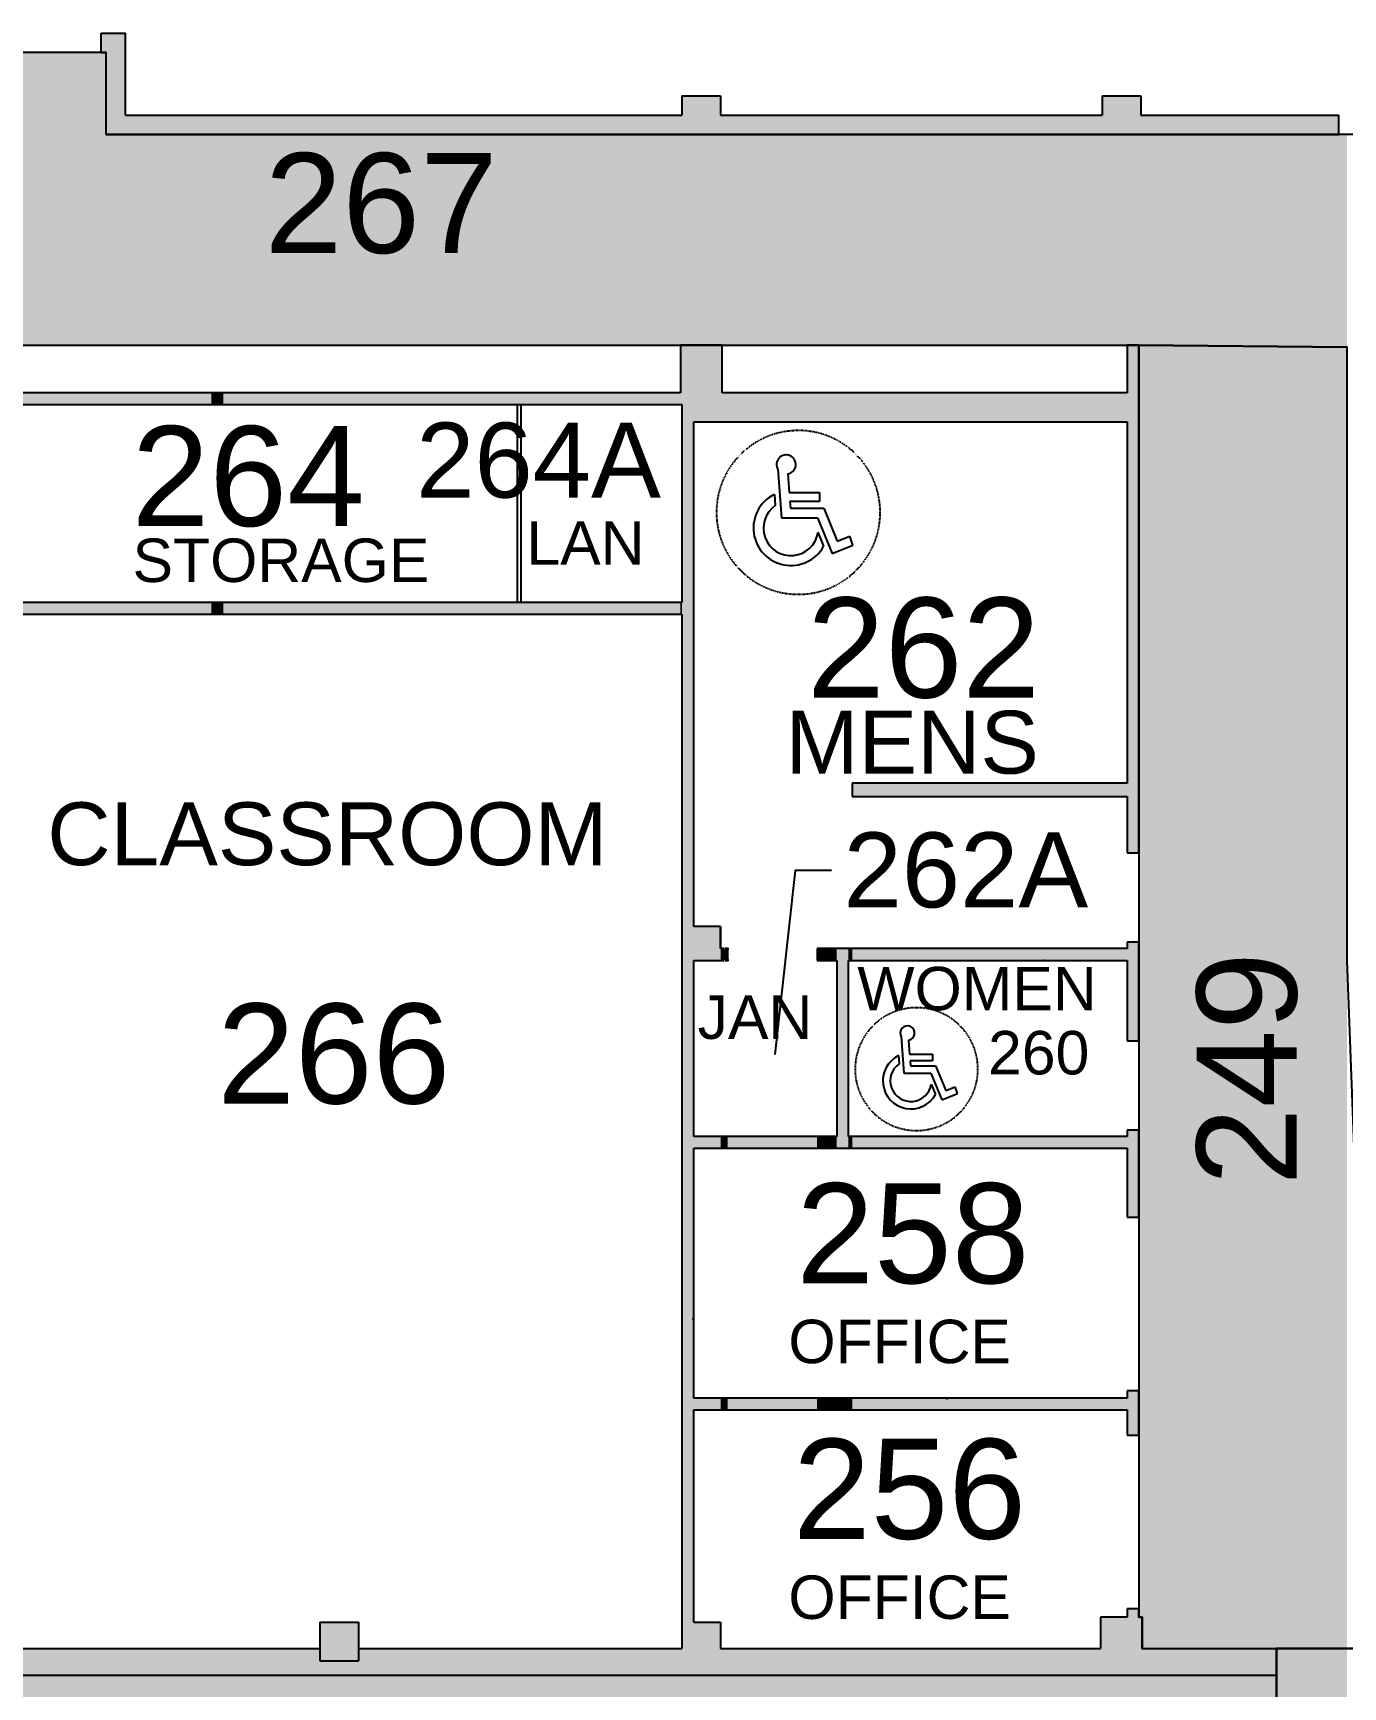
# Model space of a CAD drawing. Extents: x 268 to 100406, y 480 to 72572.
# Drawn here: x 5903 to 6446, y 2452 to 3137 of the extents above; entities that cross this region are included whole.
import ezdxf

# ---------------------------------------------------------------- set-up
doc = ezdxf.new("R2010")
doc.units = 0
doc.header["$LTSCALE"] = 0.5
doc.linetypes.add('DASH', pattern=[6, 3, -3])
doc.layers.get('0').update_dxf_attribs({"linetype": 'CONTINUOUS'})
for name, color, linetype in [('CORRIDOR_HATCH', 253, 'CONTINUOUS'), ('ROOM_NAMES', 7, 'CONTINUOUS'), ('SOLID', 7, 'CONTINUOUS'), ('STAIR', 7, 'CONTINUOUS'), ('TEXT', 7, 'CONTINUOUS'), ('WALL', 7, 'CONTINUOUS')]:
    doc.layers.add(name, color=color, linetype=linetype)
doc.styles.add('STANDARD_2', font='arial.ttf')

# ---------------------------------------------------------------- blocks, each defined once
blk = doc.blocks.new('*X38')
at = {"layer": 'WALL'}
blk.add_line((6176.66, 2604.48), (6176.29, 2605.13), dxfattribs=at)
blk = doc.blocks.new('*X39')
at = {"layer": 'WALL'}
for p, q in [((6232.67, 2571.49), (6232.34, 2572.05)), ((6281.65, 2572.05), (6281.29, 2571.42))]:
    blk.add_line(p, q, dxfattribs=at)
blk = doc.blocks.new('*X40')
at = {"layer": 'WALL'}
blk.add_line((6321.71, 2753.26), (6321.5, 2753.62), dxfattribs=at)
blk = doc.blocks.new('RAILING_-_RAILI_COND_FLOOR')
at = {"layer": 'WALL'}
for p, q in [((-47302, 8905), (-47302, 6825)), ((-47260, 6825), (-47260, 8905))]:
    blk.add_line(p, q, dxfattribs=at)
blk = doc.blocks.new('*U45')
at = {"layer": 'SOLID'}
for points in [[(5883.54, 2982.52), (5883.54, 3007.96), (5887.78, 2982.52)], [(5887.78, 2982.52), (5883.54, 3007.96), (5887.78, 3007.96)], [(5887.78, 2982.52), (5887.78, 3007.96), (5888.42, 2982.52)], [(5888.42, 2982.52), (5887.78, 3007.96), (5888.42, 3007.96)], [(6171.15, 2983.39), (6171.15, 3007.96), (6171.78, 2983.39)], [(6171.78, 2983.39), (6171.15, 3007.96), (6171.78, 3007.96)], [(6171.78, 2767.26), (6171.78, 3007.96), (6171.78, 2767.26)], [(6171.78, 2767.26), (6171.78, 3007.96), (6171.78, 3007.96)], [(6171.78, 2694.3), (6171.78, 3007.96), (6176.66, 2697.27)], [(6176.66, 2697.27), (6171.78, 3007.96), (6176.66, 3007.96)], [(6176.66, 2976.3), (6176.66, 3007.96), (6187.78, 2976.3)], [(6187.78, 2976.3), (6176.66, 3007.96), (6187.78, 3007.96)], [(6187.78, 2976.3), (6187.78, 3007.96), (6187.78, 2976.3)], [(6187.78, 2976.3), (6187.78, 3007.96), (6187.78, 3007.96)], [(6187.78, 2976.3), (6187.78, 3007.96), (6188.4, 2976.3)], [(6188.4, 2976.3), (6187.78, 3007.96), (6188.4, 3007.96)], [(6356.12, 2797.83), (6356.12, 3007.96), (6361, 2797.83)], [(6361, 2797.83), (6356.12, 3007.96), (6361, 3007.96)], [(5888.42, 2983.39), (5888.42, 2988.27), (5976.78, 2983.39)], [(5976.78, 2983.39), (5888.42, 2988.27), (5976.78, 2988.27)], [(5976.78, 2983.39), (5976.78, 2988.27), (5981.78, 2983.39)], [(5981.78, 2983.39), (5976.78, 2988.27), (5981.78, 2988.27)], [(5981.78, 2983.39), (5981.78, 2988.27), (6021.78, 2983.39)], [(6021.78, 2983.39), (5981.78, 2988.27), (6021.78, 2988.27)], [(6021.78, 2983.39), (6021.78, 2988.27), (6037.78, 2983.39)], [(6037.78, 2983.39), (6021.78, 2988.27), (6037.78, 2988.27)], [(6037.78, 2983.39), (6037.78, 2988.27), (6171.15, 2983.39)], [(6171.15, 2983.39), (6037.78, 2988.27), (6171.15, 2988.27)], [(6188.4, 2976.3), (6188.4, 2988.27), (6189.26, 2976.3)], [(6189.26, 2976.3), (6188.4, 2988.27), (6189.26, 2988.27)], [(6189.26, 2976.3), (6189.26, 2988.27), (6189.65, 2976.3)], [(6189.65, 2976.3), (6189.26, 2988.27), (6189.65, 2988.27)], [(6189.65, 2976.3), (6189.65, 2988.27), (6190.71, 2976.3)], [(6190.71, 2976.3), (6189.65, 2988.27), (6190.71, 2988.27)], [(6190.71, 2976.3), (6190.71, 2988.27), (6227.72, 2976.3)], [(6227.72, 2976.3), (6190.71, 2988.27), (6227.72, 2988.27)], [(6227.72, 2976.3), (6227.72, 2988.27), (6235.85, 2976.3)], [(6235.85, 2976.3), (6227.72, 2988.27), (6235.85, 2988.27)], [(6235.85, 2976.3), (6235.85, 2988.27), (6240.73, 2976.3)], [(6240.73, 2976.3), (6235.85, 2988.27), (6240.73, 2988.27)], [(6240.73, 2976.3), (6240.73, 2988.27), (6242.28, 2976.3)], [(6242.28, 2976.3), (6240.73, 2988.27), (6242.28, 2988.27)], [(6242.28, 2976.3), (6242.28, 2988.27), (6345.14, 2976.3)], [(6345.14, 2976.3), (6242.28, 2988.27), (6345.14, 2988.27)], [(6345.14, 2976.3), (6345.14, 2988.27), (6356.12, 2976.3)], [(6356.12, 2976.3), (6345.14, 2988.27), (6356.12, 2988.27)], [(5883.54, 2891.02), (5883.54, 2945.51), (5887.78, 2891.02)], [(5887.78, 2891.02), (5883.54, 2945.51), (5887.78, 2945.51)], [(5887.78, 2891.02), (5887.78, 2945.51), (5888.42, 2891.02)], [(5888.42, 2891.02), (5887.78, 2945.51), (5888.42, 2945.51)], [(5888.42, 2896.62), (5888.42, 2901.51), (5976.78, 2896.62)], [(5976.78, 2896.62), (5888.42, 2901.51), (5976.78, 2901.51)], [(5976.78, 2896.62), (5976.78, 2901.51), (5981.78, 2896.62)], [(5981.78, 2896.62), (5976.78, 2901.51), (5981.78, 2901.51)], [(5981.78, 2896.62), (5981.78, 2901.51), (6021.78, 2896.62)], [(6021.78, 2896.62), (5981.78, 2901.51), (6021.78, 2901.51)], [(6021.78, 2896.62), (6021.78, 2901.51), (6037.78, 2896.62)], [(6037.78, 2896.62), (6021.78, 2901.51), (6037.78, 2901.51)], [(6037.78, 2896.62), (6037.78, 2901.51), (6171.15, 2896.62)], [(6171.15, 2896.62), (6037.78, 2901.51), (6171.15, 2901.51)], [(6171.15, 2896.62), (6171.15, 2901.51), (6171.78, 2896.62)], [(6171.78, 2896.62), (6171.15, 2901.51), (6171.78, 2901.51)], [(6242.28, 2821.13), (6242.28, 2826.64), (6345.14, 2821.13)], [(6345.14, 2821.13), (6242.28, 2826.64), (6345.14, 2826.64)], [(6345.14, 2821.13), (6345.14, 2826.64), (6356.12, 2821.13)], [(6356.12, 2821.13), (6345.14, 2826.64), (6356.12, 2826.64)], [(6176.66, 2753.26), (6176.66, 2767.26), (6187.78, 2753.26)], [(6187.78, 2753.26), (6176.66, 2767.26), (6187.78, 2767.26)], [(6356.12, 2720.01), (6356.12, 2760.82), (6361, 2720.01)], [(6361, 2720.01), (6356.12, 2760.82), (6361, 2760.82)], [(6171.78, 2694.3), (6171.78, 2758.26), (6171.78, 2694.3)], [(6171.78, 2694.3), (6171.78, 2758.26), (6171.78, 2758.26)], [(6187.78, 2753.26), (6187.78, 2758.14), (6187.78, 2753.26)], [(6187.78, 2753.26), (6187.78, 2758.14), (6187.78, 2758.14)], [(6187.78, 2753.26), (6187.78, 2758.14), (6188.4, 2753.26)], [(6188.4, 2753.26), (6187.78, 2758.14), (6188.4, 2758.14)], [(6188.4, 2753.26), (6188.4, 2758.14), (6189.26, 2753.26)], [(6189.26, 2753.26), (6188.4, 2758.14), (6189.26, 2758.14)], [(6189.26, 2753.26), (6189.26, 2758.14), (6189.65, 2753.26)], [(6189.65, 2753.26), (6189.26, 2758.14), (6189.65, 2758.14)], [(6189.65, 2753.26), (6189.65, 2758.14), (6190.71, 2753.26)], [(6190.71, 2753.26), (6189.65, 2758.14), (6190.71, 2758.14)], [(6227.72, 2753.26), (6227.72, 2758.14), (6235.85, 2753.26)], [(6235.85, 2753.26), (6227.72, 2758.14), (6235.85, 2758.14)], [(6235.85, 2675.44), (6235.85, 2758.14), (6240.73, 2675.44)], [(6240.73, 2675.44), (6235.85, 2758.14), (6240.73, 2758.14)], [(6240.73, 2753.26), (6240.73, 2758.14), (6242.28, 2753.26)], [(6242.28, 2753.26), (6240.73, 2758.14), (6242.28, 2758.14)], [(6242.28, 2753.26), (6242.28, 2758.14), (6345.14, 2753.26)], [(6345.14, 2753.26), (6242.28, 2758.14), (6345.14, 2758.14)], [(6345.14, 2753.26), (6345.14, 2758.14), (6356.12, 2753.26)], [(6356.12, 2753.26), (6345.14, 2758.14), (6356.12, 2758.14)], [(6176.66, 2457.26), (6171.78, 2694.3), (6176.66, 2697.27)], [(6171.78, 2457.26), (6171.78, 2694.3), (6171.78, 2457.26)], [(6171.78, 2457.26), (6171.78, 2694.3), (6171.78, 2694.3)], [(6171.78, 2457.26), (6171.78, 2694.3), (6176.66, 2457.26)], [(6176.66, 2675.44), (6176.66, 2680.32), (6187.78, 2675.44)], [(6187.78, 2675.44), (6176.66, 2680.32), (6187.78, 2680.32)], [(6187.78, 2675.44), (6187.78, 2680.32), (6187.78, 2675.44)], [(6187.78, 2675.44), (6187.78, 2680.32), (6187.78, 2680.32)], [(6187.78, 2675.44), (6187.78, 2680.32), (6188.4, 2675.44)], [(6188.4, 2675.44), (6187.78, 2680.32), (6188.4, 2680.32)], [(6188.4, 2675.44), (6188.4, 2680.32), (6189.26, 2675.44)], [(6189.26, 2675.44), (6188.4, 2680.32), (6189.26, 2680.32)], [(6189.26, 2675.44), (6189.26, 2680.32), (6189.65, 2675.44)], [(6189.65, 2675.44), (6189.26, 2680.32), (6189.65, 2680.32)], [(6189.65, 2675.44), (6189.65, 2680.32), (6190.71, 2675.44)], [(6190.71, 2675.44), (6189.65, 2680.32), (6190.71, 2680.32)], [(6190.71, 2675.44), (6190.71, 2680.32), (6227.72, 2675.44)], [(6227.72, 2675.44), (6190.71, 2680.32), (6227.72, 2680.32)], [(6227.72, 2675.44), (6227.72, 2680.32), (6235.85, 2675.44)], [(6235.85, 2675.44), (6227.72, 2680.32), (6235.85, 2680.32)], [(6240.73, 2675.44), (6240.73, 2680.32), (6242.28, 2675.44)], [(6242.28, 2675.44), (6240.73, 2680.32), (6242.28, 2680.32)], [(6242.28, 2675.44), (6242.28, 2680.32), (6345.14, 2675.44)], [(6345.14, 2675.44), (6242.28, 2680.32), (6345.14, 2680.32)], [(6345.14, 2675.44), (6345.14, 2680.32), (6356.12, 2675.44)], [(6356.12, 2675.44), (6345.14, 2680.32), (6356.12, 2680.32)], [(6356.12, 2646.9), (6356.12, 2683), (6361, 2646.9)], [(6361, 2646.9), (6356.12, 2683), (6361, 2683)], [(6176.66, 2567.17), (6176.66, 2572.05), (6187.78, 2567.17)], [(6187.78, 2567.17), (6176.66, 2572.05), (6187.78, 2572.05)], [(6187.78, 2567.17), (6187.78, 2572.05), (6187.78, 2567.17)], [(6187.78, 2567.17), (6187.78, 2572.05), (6187.78, 2572.05)], [(6187.78, 2567.17), (6187.78, 2572.05), (6188.4, 2567.17)], [(6188.4, 2567.17), (6187.78, 2572.05), (6188.4, 2572.05)], [(6188.4, 2567.17), (6188.4, 2572.05), (6189.26, 2567.17)], [(6189.26, 2567.17), (6188.4, 2572.05), (6189.26, 2572.05)], [(6189.26, 2567.17), (6189.26, 2572.05), (6189.65, 2567.17)], [(6189.65, 2567.17), (6189.26, 2572.05), (6189.65, 2572.05)], [(6189.65, 2567.17), (6189.65, 2572.05), (6190.71, 2567.17)], [(6190.71, 2567.17), (6189.65, 2572.05), (6190.71, 2572.05)], [(6190.71, 2567.17), (6190.71, 2572.05), (6227.72, 2567.17)], [(6227.72, 2567.17), (6190.71, 2572.05), (6227.72, 2572.05)], [(6227.72, 2567.17), (6227.72, 2572.05), (6235.85, 2567.17)], [(6235.85, 2567.17), (6227.72, 2572.05), (6235.85, 2572.05)], [(6235.85, 2567.17), (6235.85, 2572.05), (6240.73, 2567.17)], [(6240.73, 2567.17), (6235.85, 2572.05), (6240.73, 2572.05)], [(6240.73, 2567.17), (6240.73, 2572.05), (6242.28, 2567.17)], [(6242.28, 2567.17), (6240.73, 2572.05), (6242.28, 2572.05)], [(6242.28, 2567.17), (6242.28, 2572.05), (6345.14, 2567.17)], [(6345.14, 2567.17), (6242.28, 2572.05), (6345.14, 2572.05)], [(6345.14, 2567.17), (6345.14, 2572.05), (6356.12, 2567.17)], [(6356.12, 2567.17), (6345.14, 2572.05), (6356.12, 2572.05)], [(6356.12, 2556.67), (6356.12, 2575.01), (6361, 2556.67)], [(6361, 2556.67), (6356.12, 2575.01), (6361, 2575.01)], [(6176.66, 2457.26), (6176.66, 2479.26), (6187.78, 2457.26)], [(6187.78, 2457.26), (6176.66, 2479.26), (6187.78, 2479.26)], [(6187.78, 2457.26), (6187.78, 2479.26), (6187.78, 2457.26)], [(6187.78, 2457.26), (6187.78, 2479.26), (6187.78, 2479.26)], [(6345.14, 2457.26), (6345.14, 2481.36), (6356.12, 2457.26)], [(6356.12, 2457.26), (6345.14, 2481.36), (6356.12, 2481.36)], [(6356.12, 2457.26), (6356.12, 2484.78), (6361, 2457.26)], [(6361, 2457.26), (6356.12, 2484.78), (6361, 2484.78)], [(6361, 2457.26), (6361, 2481.36), (6362.42, 2457.26)], [(6362.42, 2457.26), (6361, 2481.36), (6362.42, 2481.36)], [(5375.78, 2457.26), (5375.78, 2468.26), (5397.78, 2457.26)], [(5397.78, 2457.26), (5375.78, 2468.26), (5397.78, 2468.26)], [(5413.78, 2457.26), (5413.78, 2468.26), (5571.78, 2457.26)], [(5571.78, 2457.26), (5413.78, 2468.26), (5571.78, 2468.26)], [(5587.78, 2457.26), (5587.78, 2468.26), (5690.78, 2457.26)], [(5690.78, 2457.26), (5587.78, 2468.26), (5690.78, 2468.26)], [(5690.78, 2457.26), (5690.78, 2468.26), (5721.78, 2457.26)], [(5721.78, 2457.26), (5690.78, 2468.26), (5721.78, 2468.26)], [(5737.78, 2457.26), (5737.78, 2468.26), (5871.78, 2457.26)], [(5871.78, 2457.26), (5737.78, 2468.26), (5871.78, 2468.26)], [(5887.78, 2457.26), (5887.78, 2468.26), (5888.42, 2457.26)], [(5888.42, 2457.26), (5887.78, 2468.26), (5888.42, 2468.26)], [(5888.42, 2457.26), (5888.42, 2468.26), (5976.78, 2457.26)], [(5976.78, 2457.26), (5888.42, 2468.26), (5976.78, 2468.26)], [(5976.78, 2457.26), (5976.78, 2468.26), (5981.78, 2457.26)], [(5981.78, 2457.26), (5976.78, 2468.26), (5981.78, 2468.26)], [(5981.78, 2457.26), (5981.78, 2468.26), (6021.78, 2457.26)], [(6021.78, 2457.26), (5981.78, 2468.26), (6021.78, 2468.26)], [(6037.78, 2457.26), (6037.78, 2468.26), (6171.15, 2457.26)], [(6171.15, 2457.26), (6037.78, 2468.26), (6171.15, 2468.26)], [(6171.15, 2457.26), (6171.15, 2468.26), (6171.78, 2457.26)], [(6171.78, 2457.26), (6171.15, 2468.26), (6171.78, 2468.26)], [(6187.78, 2457.26), (6187.78, 2468.26), (6188.4, 2457.26)], [(6188.4, 2457.26), (6187.78, 2468.26), (6188.4, 2468.26)], [(6188.4, 2457.26), (6188.4, 2468.26), (6189.26, 2457.26)], [(6189.26, 2457.26), (6188.4, 2468.26), (6189.26, 2468.26)], [(6189.26, 2457.26), (6189.26, 2468.26), (6189.65, 2457.26)], [(6189.65, 2457.26), (6189.26, 2468.26), (6189.65, 2468.26)], [(6189.65, 2457.26), (6189.65, 2468.26), (6190.71, 2457.26)], [(6190.71, 2457.26), (6189.65, 2468.26), (6190.71, 2468.26)], [(6190.71, 2457.26), (6190.71, 2468.26), (6227.72, 2457.26)], [(6227.72, 2457.26), (6190.71, 2468.26), (6227.72, 2468.26)], [(6227.72, 2457.26), (6227.72, 2468.26), (6235.85, 2457.26)], [(6235.85, 2457.26), (6227.72, 2468.26), (6235.85, 2468.26)], [(6235.85, 2457.26), (6235.85, 2468.26), (6240.73, 2457.26)], [(6240.73, 2457.26), (6235.85, 2468.26), (6240.73, 2468.26)], [(6240.73, 2457.26), (6240.73, 2468.26), (6242.28, 2457.26)], [(6242.28, 2457.26), (6240.73, 2468.26), (6242.28, 2468.26)], [(6242.28, 2457.26), (6242.28, 2468.26), (6345.14, 2457.26)], [(6345.14, 2457.26), (6242.28, 2468.26), (6345.14, 2468.26)], [(6362.42, 2457.26), (6362.42, 2468.26), (6417.98, 2457.26)], [(6417.98, 2457.26), (6362.42, 2468.26), (6417.98, 2468.26)], [(5397.78, 2457.26), (5397.78, 2463.26), (5413.78, 2457.26)], [(5413.78, 2457.26), (5397.78, 2463.26), (5413.78, 2463.26)], [(5571.78, 2457.26), (5571.78, 2463.26), (5587.78, 2457.26)], [(5587.78, 2457.26), (5571.78, 2463.26), (5587.78, 2463.26)], [(5721.78, 2457.26), (5721.78, 2463.26), (5737.78, 2457.26)], [(5737.78, 2457.26), (5721.78, 2463.26), (5737.78, 2463.26)], [(5871.78, 2457.26), (5871.78, 2463.26), (5883.54, 2457.26)], [(5883.54, 2457.26), (5871.78, 2463.26), (5883.54, 2463.26)], [(5883.54, 2457.26), (5883.54, 2463.26), (5887.78, 2457.26)], [(5887.78, 2457.26), (5883.54, 2463.26), (5887.78, 2463.26)], [(6021.78, 2457.26), (6021.78, 2463.26), (6037.78, 2457.26)], [(6037.78, 2457.26), (6021.78, 2463.26), (6037.78, 2463.26)]]:
    blk.add_solid(points, dxfattribs=at)
blk = doc.blocks.new('*U47')
at = {"layer": 'SOLID'}
for points in [[(5653.33, 2446.76), (5653.33, 2457.26), (5815.78, 2446.76)], [(5815.78, 2446.76), (5653.33, 2457.26), (5815.78, 2457.26)], [(5815.78, 2426.76), (5815.78, 2457.26), (5831.78, 2426.76)], [(5831.78, 2426.76), (5815.78, 2457.26), (5831.78, 2457.26)], [(5831.78, 2446.76), (5831.78, 2457.26), (6035.78, 2446.76)], [(6035.78, 2446.76), (5831.78, 2457.26), (6035.78, 2457.26)], [(6035.78, 2446.76), (6035.78, 2457.26), (6057.78, 2446.76)], [(6057.78, 2446.76), (6035.78, 2457.26), (6057.78, 2457.26)], [(6057.78, 2446.76), (6057.78, 2457.26), (6217.78, 2446.76)], [(6217.78, 2446.76), (6057.78, 2457.26), (6217.78, 2457.26)], [(6217.78, 2426.76), (6217.78, 2457.26), (6233.78, 2426.76)], [(6233.78, 2426.76), (6217.78, 2457.26), (6233.78, 2457.26)], [(6233.78, 2446.76), (6233.78, 2457.26), (6399.78, 2446.76)], [(6399.78, 2446.76), (6233.78, 2457.26), (6399.78, 2457.26)], [(6399.78, 2426.76), (6399.78, 2457.26), (6415.78, 2426.76)], [(6415.78, 2426.76), (6399.78, 2457.26), (6415.78, 2457.26)], [(6415.78, 2446.76), (6415.78, 2457.26), (6417.98, 2446.76)], [(6417.98, 2446.76), (6415.78, 2457.26), (6417.98, 2457.26)]]:
    blk.add_solid(points, dxfattribs=at)
blk = doc.blocks.new('A$C29E779FC')
for p, q in [((563, 1145), (597, 702)), ((653, 1103), (666, 934)), ((531, 915), (538, 814)), ((666, 934), (945, 934)), ((945, 934), (945, 851)), ((673, 851), (677, 788)), ((945, 851), (673, 851)), ((677, 788), (984, 788)), ((984, 788), (1107, 487)), ((597, 702), (926, 702)), ((926, 702), (1059, 375)), ((930, 568), (982, 441)), ((1107, 487), (1221, 533)), ((1249, 451), (1221, 533)), ((1059, 375), (1249, 451))]:
    blk.add_line(p, q)
at = {"linetype": 'DASH'}
for start, end in [(0, 180), (180, 0)]:
    blk.add_arc((750, 750), 750, start, end, dxfattribs=at)
for centre, radius, start, end in [((639, 1189), 88.1, 279.5296, 210.6777), ((682, 607), 343, 116.094, 331.0081), ((682, 607), 252, 124.6842, 350.9794)]:
    blk.add_arc(centre, radius, start, end)
blk = doc.blocks.new('*U91')
at = {"layer": 'CORRIDOR_HATCH'}
for points in [[(5888.42, 3007.96), (5888.42, 3129.26), (5933.28, 3007.96)], [(5933.28, 3007.96), (5888.42, 3129.26), (5933.28, 3129.26)], [(5933.28, 3007.96), (5933.28, 3095.26), (6168.66, 3007.96)], [(6168.66, 3007.96), (5933.28, 3095.26), (6168.66, 3095.26)], [(6168.66, 3007.96), (6168.66, 3095.26), (6171.15, 3007.96)], [(6171.15, 3007.96), (6168.66, 3095.26), (6171.15, 3095.26)], [(6171.15, 3007.96), (6171.15, 3095.26), (6188.4, 3007.96)], [(6188.4, 3007.96), (6171.15, 3095.26), (6188.4, 3095.26)], [(6188.4, 3007.96), (6188.4, 3095.26), (6317.78, 3007.96)], [(6317.78, 3007.96), (6188.4, 3095.26), (6317.78, 3095.26)], [(6317.78, 3007.96), (6317.78, 3095.26), (6321.66, 3007.96)], [(6321.66, 3007.96), (6317.78, 3095.26), (6321.66, 3095.26)], [(6321.66, 3007.96), (6321.66, 3095.26), (6357.66, 3007.96)], [(6357.66, 3007.96), (6321.66, 3095.26), (6357.66, 3095.26)], [(6357.66, 3007.96), (6357.66, 3095.26), (6361, 3007.96)], [(6361, 3007.96), (6357.66, 3095.26), (6361, 3095.26)], [(6361, 3007.96), (6361, 3095.26), (6361.66, 3007.95)], [(6361.66, 3007.95), (6361, 3095.26), (6361.66, 3095.26)], [(6361.66, 3007.95), (6361.66, 3095.26), (6361.91, 3007.95)], [(6361.91, 3007.95), (6361.66, 3095.26), (6361.91, 3095.26)], [(6361.91, 3007.95), (6361.91, 3095.26), (6362.42, 3007.94)], [(6362.42, 3007.94), (6361.91, 3095.26), (6362.42, 3095.26)], [(6362.42, 3007.94), (6362.42, 3095.26), (6399.78, 3007.64)], [(6399.78, 3007.64), (6362.42, 3095.26), (6399.78, 3095.26)], [(6399.78, 3007.64), (6399.78, 3095.26), (6410.78, 3007.55)], [(6410.78, 3007.55), (6399.78, 3095.26), (6410.78, 3095.26)], [(6410.78, 3007.55), (6410.78, 3095.26), (6415.78, 3007.51)], [(6415.78, 3007.51), (6410.78, 3095.26), (6415.78, 3095.26)], [(6415.78, 3007.51), (6415.78, 3095.26), (6417.98, 3007.5)], [(6417.98, 3007.5), (6415.78, 3095.26), (6417.98, 3095.26)], [(6417.98, 3007.5), (6417.98, 3095.26), (6447.28, 3007.26)], [(6447.28, 3007.26), (6417.98, 3095.26), (6447.28, 3095.26)], [(6361, 2481.36), (6361, 3007.96), (6361.66, 2481.36)], [(6361.66, 2481.36), (6361, 3007.96), (6361.66, 3007.95)], [(6361.66, 2481.36), (6361.66, 3007.95), (6361.91, 2481.36)], [(6361.91, 2481.36), (6361.66, 3007.95), (6361.91, 3007.95)], [(6361.91, 2481.36), (6361.91, 3007.95), (6362.42, 2481.36)], [(6362.42, 2481.36), (6361.91, 3007.95), (6362.42, 3007.94)], [(6362.42, 2468.26), (6362.42, 3007.94), (6399.78, 2468.26)], [(6399.78, 2468.26), (6362.42, 3007.94), (6399.78, 3007.64)], [(6399.78, 2468.26), (6399.78, 3007.64), (6410.78, 2468.26)], [(6410.78, 2468.26), (6399.78, 3007.64), (6410.78, 3007.55)], [(6410.78, 2468.26), (6410.78, 3007.55), (6415.78, 2468.26)], [(6415.78, 2468.26), (6410.78, 3007.55), (6415.78, 3007.51)], [(6415.78, 2468.26), (6415.78, 3007.51), (6417.98, 2468.26)], [(6417.98, 2468.26), (6415.78, 3007.51), (6417.98, 3007.5)], [(6417.98, 2468.26), (6417.98, 3007.5), (6447.28, 2468.26)], [(6447.28, 2468.26), (6417.98, 3007.5), (6447.28, 3007.26)], [(6417.98, 2336.78), (6417.98, 2468.26), (6447.28, 2336.78)], [(6447.28, 2336.78), (6417.98, 2468.26), (6447.28, 2468.26)]]:
    blk.add_solid(points, dxfattribs=at)

msp = doc.modelspace()

# ---------------------------------------------------------------- linework, layer by layer
at = {"layer": 'CORRIDOR_HATCH'}
for points in [[(6890.78, 3095.26), (5933.28, 3095.26), (5933.28, 3129.26), (5873.28, 3129.26), (5873.28, 3095.26), (5761.28, 3095.26), (5761.28, 3129.26), (5701.28, 3129.26), (5701.28, 3095.26), (5023.78, 3095.26)], [(5025.27, 3007.96), (5397.14, 3007.96), (5481.41, 3007.96), (5579.61, 3007.96), (5588.22, 3007.96), (5800.72, 3007.96), (5888.42, 3007.96), (6171.15, 3007.96), (6188.4, 3007.96), (6361, 3007.96), (6447.28, 3007.26)], [(6453.98, 2446.76), (6453.98, 2468.26), (6417.98, 2468.26), (6417.98, 2446.76)]]:
    msp.add_lwpolyline(points, dxfattribs=at)
msp.add_lwpolyline([(6361, 3007.96), (6361, 2481.36), (6362.42, 2481.36), (6362.42, 2468.26), (6417.98, 2468.26), (6457.98, 2468.26), (6457.18, 2489.55), (6455.83, 2525.53), (6447.28, 2753.26), (6447.28, 2876.76), (6447.28, 3007.26)], close=True, dxfattribs=at)
at = {"layer": 'SOLID'}
for points in [[(5931.28, 3137.26), (5931.28, 3129.26), (5941.28, 3137.26), (5933.28, 3129.26)], [(5941.28, 3137.26), (5933.28, 3129.26), (5941.28, 3103.26), (5933.28, 3095.26)], [(6171.78, 3111.26), (6187.78, 3111.26), (6171.78, 3103.26), (6187.78, 3103.26)], [(6345.78, 3111.26), (6361.78, 3111.26), (6345.78, 3103.26), (6361.78, 3103.26)], [(5941.28, 3103.26), (5933.28, 3095.26), (6443.78, 3103.26), (6443.78, 3095.26)], [(6021.78, 2479.26), (6037.78, 2479.26), (6021.78, 2468.26), (6037.78, 2468.26)], [(6171.78, 2479.26), (6187.78, 2479.26), (6171.78, 2468.26), (6187.78, 2468.26)], [(6345.78, 2479.26), (6361.78, 2479.26), (6345.78, 2468.26), (6361.78, 2468.26)], [(6218.51, 2468.26), (6222.66, 2457.26), (5836.78, 2468.26), (5836.97, 2457.26)], [(6218.51, 2468.26), (6222.66, 2457.26), (6417.98, 2468.26), (6417.98, 2457.26)]]:
    msp.add_solid(points, dxfattribs=at)
at = {"layer": 'STAIR'}
for p, q in [((6113.78, 2457.26), (6161.78, 2457.26)), ((6209.78, 2457.26), (6329.78, 2457.26))]:
    msp.add_line(p, q, dxfattribs=at)
at = {"layer": 'WALL'}
for p, q in [((5931.28, 3129.26), (5931.28, 3137.26)), ((5931.28, 3137.26), (5941.28, 3137.26)), ((5941.28, 3103.26), (5941.28, 3137.26)), ((5931.28, 3129.26), (5933.28, 3129.26)), ((5933.28, 3095.26), (5933.28, 3129.26)), ((6171.78, 3111.26), (6187.78, 3111.26)), ((6171.78, 3111.26), (6171.78, 3103.26)), ((6187.78, 3111.26), (6187.78, 3103.26)), ((6345.78, 3111.26), (6345.78, 3103.26)), ((6345.78, 3111.26), (6361.78, 3111.26)), ((6361.78, 3111.26), (6361.78, 3103.26)), ((5941.28, 3103.26), (6171.78, 3103.26)), ((6187.78, 3103.26), (6345.78, 3103.26)), ((6361.78, 3103.26), (6443.78, 3103.26)), ((6443.78, 3095.26), (6443.78, 3103.26)), ((5933.28, 3095.26), (6443.78, 3095.26)), ((6171.15, 3007.96), (6171.15, 2988.27)), ((6188.4, 3007.96), (6171.15, 3007.96)), ((6188.4, 2988.27), (6188.4, 3007.96)), ((6361, 3007.96), (6356.12, 3007.96)), ((6356.12, 3007.96), (6356.12, 2988.27)), ((6361, 2797.83), (6361, 3007.96)), ((6171.15, 2988.27), (5888.42, 2988.27)), ((6356.12, 2988.27), (6188.4, 2988.27)), ((5888.42, 2983.39), (6171.78, 2983.39)), ((6171.78, 2983.39), (6171.78, 2901.51)), ((6176.66, 2767.26), (6176.66, 2976.3)), ((6176.66, 2976.3), (6356.12, 2976.3)), ((6356.12, 2976.3), (6356.12, 2826.64)), ((6171.78, 2901.51), (5888.42, 2901.51)), ((5888.42, 2896.62), (6171.78, 2896.62)), ((6171.78, 2896.62), (6171.78, 2767.26)), ((6356.12, 2826.64), (6242.28, 2826.64)), ((6242.28, 2826.64), (6242.28, 2821.13)), ((6242.28, 2821.13), (6356.12, 2821.13)), ((6356.12, 2821.13), (6356.12, 2797.83)), ((6356.12, 2797.83), (6361, 2797.83)), ((6171.78, 2767.26), (6171.78, 2758.26)), ((6171.78, 2767.26), (6171.78, 2753.26)), ((6187.78, 2767.26), (6176.66, 2767.26)), ((6187.78, 2767.26), (6187.78, 2758.26)), ((6187.78, 2758.14), (6187.78, 2767.26)), ((6361, 2760.82), (6356.12, 2760.82)), ((6356.12, 2760.82), (6356.12, 2758.14)), ((6361, 2720.01), (6361, 2760.82)), ((6171.78, 2753.26), (6171.78, 2468.26)), ((6176.66, 2753.26), (6187.78, 2753.26)), ((6176.66, 2680.32), (6176.66, 2753.26)), ((6189.26, 2758.14), (6187.78, 2758.14)), ((6187.78, 2753.26), (6189.26, 2753.26)), ((6190.71, 2758.14), (6189.65, 2758.14)), ((6189.65, 2753.26), (6190.71, 2753.26)), ((6190.71, 2753.26), (6190.71, 2758.14)), ((6190.71, 2758.14), (6191.16, 2758.14)), ((6191.16, 2753.26), (6190.71, 2753.26)), ((6356.12, 2758.14), (6227.72, 2758.14)), ((6227.72, 2758.14), (6227.72, 2753.26)), ((6227.72, 2753.26), (6235.85, 2753.26)), ((6235.85, 2753.26), (6235.85, 2680.32)), ((6240.73, 2753.26), (6356.12, 2753.26)), ((6240.73, 2680.32), (6240.73, 2753.26)), ((6356.12, 2753.26), (6356.12, 2720.01)), ((6356.12, 2720.01), (6361, 2720.01)), ((6235.85, 2680.32), (6176.66, 2680.32)), ((6356.12, 2680.32), (6240.73, 2680.32)), ((6361, 2683), (6356.12, 2683)), ((6356.12, 2683), (6356.12, 2680.32)), ((6361, 2646.9), (6361, 2683)), ((6176.66, 2572.05), (6176.66, 2675.44)), ((6176.66, 2675.44), (6356.12, 2675.44)), ((6356.12, 2675.44), (6356.12, 2646.9)), ((6356.12, 2646.9), (6361, 2646.9)), ((6356.12, 2572.05), (6176.66, 2572.05)), ((6361, 2575.01), (6356.12, 2575.01)), ((6356.12, 2575.01), (6356.12, 2572.05)), ((6361, 2556.67), (6361, 2575.01)), ((6176.66, 2479.26), (6176.66, 2567.17)), ((6176.66, 2567.17), (6356.12, 2567.17)), ((6356.12, 2567.17), (6356.12, 2556.67)), ((6356.12, 2556.67), (6361, 2556.67)), ((6021.78, 2479.26), (6037.78, 2479.26)), ((6021.78, 2479.26), (6021.78, 2463.26)), ((6037.78, 2479.26), (6037.78, 2463.26)), ((6176.66, 2479.26), (6187.78, 2479.26)), ((6187.78, 2479.26), (6187.78, 2468.26)), ((6356.12, 2481.36), (6345.14, 2481.36)), ((6345.14, 2481.36), (6345.14, 2468.26)), ((6361, 2484.78), (6356.12, 2484.78)), ((6356.12, 2484.78), (6356.12, 2481.36)), ((6361, 2481.36), (6361, 2484.78)), ((6362.42, 2481.36), (6361, 2481.36)), ((6362.42, 2468.26), (6362.42, 2481.36)), ((5887.78, 2468.26), (5976.78, 2468.26)), ((5976.78, 2468.26), (5981.78, 2468.26)), ((5981.78, 2468.26), (6021.78, 2468.26)), ((6037.78, 2468.26), (6171.78, 2468.26)), ((6187.78, 2468.26), (6345.14, 2468.26)), ((6362.42, 2468.26), (6417.98, 2468.26)), ((6417.98, 2446.76), (6417.98, 2468.26)), ((6021.78, 2463.26), (6037.78, 2463.26)), ((5375.78, 2457.26), (6417.98, 2457.26)), ((5531.78, 2457.26), (6113.78, 2457.26)), ((6161.78, 2457.26), (6209.78, 2457.26)), ((6329.78, 2457.26), (6417.98, 2457.26))]:
    msp.add_line(p, q, dxfattribs=at)
msp.add_lwpolyline([(6233.71, 2790.44), (6218.64, 2790.44), (6210.27, 2714.3)], dxfattribs=at)

# ---------------------------------------------------------------- block references
at = {"layer": 'CORRIDOR_HATCH'}
msp.add_blockref('*U91', (0, 0), dxfattribs=at)
at = {"layer": 'ROOM_NAMES', "color": 1}
for p, xscale, yscale, zscale in [((6186.06, 2904.85), 0.0452138717637354, 0.0452138717637354, 0.0452138717637354), ((6243.48, 2682.81), 0.0339104038228015, 0.0339104038228015, 0.0339104038228015)]:
    msp.add_blockref('A$C29E779FC', p, dxfattribs=dict(at, xscale=xscale, yscale=yscale, zscale=zscale))
at = {"layer": 'SOLID'}
for name in ['*U45', '*U47']:
    msp.add_blockref(name, (0, 0), dxfattribs=at)
at = {"layer": 'WALL', "xscale": 0.0393700000004173, "yscale": 0.0393700000004173, "zscale": 0.0393700000004173}
msp.add_blockref('RAILING_-_RAILI_COND_FLOOR', (7965.81, 2632.81), dxfattribs=at)
at = {"layer": 'WALL'}
for name in ['*X40', '*X38', '*X39']:
    msp.add_blockref(name, (0, 0), dxfattribs=at)

# ---------------------------------------------------------------- texts
at = {"layer": 'ROOM_NAMES', "linetype": 'CONTINUOUS', "style": 'STANDARD_2'}
for s, height, p in [('LAN', 18, (6107.36, 2917.12)), ('STORAGE', 18, (5944.22, 2909.94)), ('MENS', 26, (6214.67, 2830.62)), ('CLASSROOM', 26, (5908.9, 2792.69)), ('WOMEN', 18, (6244.39, 2732.59)), ('JAN', 18, (6178.26, 2720.74)), ('OFFICE', 18, (6215.85, 2586.47)), ('OFFICE', 18, (6215.85, 2480.56))]:
    msp.add_text(s, height=height, dxfattribs=at).set_placement(p)
at = {"layer": 'ROOM_NAMES', "style": 'STANDARD_2'}
msp.add_text('260', height=18, dxfattribs=at).set_placement((6298.55, 2706.04))
at = {"layer": 'TEXT', "style": 'STANDARD_2'}
for s, height, p in [('267', 41.424, (5998.92, 3046.17)), ('264', 41.424, (5943.85, 2933.12)), ('264A', 31.068, (6061.7, 2944.89)), ('262', 41.424, (6223.57, 2862.09)), ('262A', 31.068, (6238.7, 2775.19)), ('266', 41.424, (5979.28, 2693.98)), ('258', 41.424, (6219.16, 2619.58)), ('256', 41.424, (6217.75, 2513.73))]:
    msp.add_text(s, height=height, dxfattribs=at).set_placement(p)
msp.add_text('249', height=41.424, rotation=90, dxfattribs=at).set_placement((6426.34, 2660.13))

doc.saveas('drawing.dxf')
